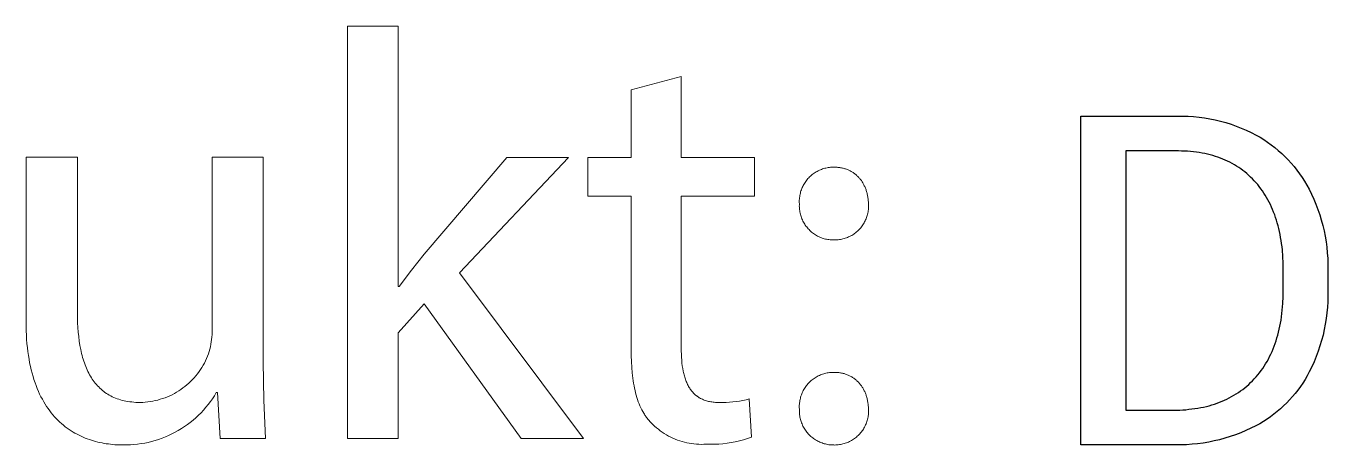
# Model space of a CAD drawing. Header units: millimetres. Extents: x -1480 to 5249, y -840 to 3860.
# Drawn here: x 2902 to 3052.8, y -545 to -496.4 of the extents above; entities that cross this region are included whole.
import ezdxf

# ---------------------------------------------------------------- set-up
doc = ezdxf.new("R2010")
doc.units = ezdxf.units.MM
doc.header["$MEASUREMENT"] = 0
doc.layers.add('Domyslna', color=7, linetype='Continuous', true_color=0x000000)
doc.layers.add('Domyślny', color=7, linetype='Continuous', true_color=0x000000)

msp = doc.modelspace()

# ---------------------------------------------------------------- linework, layer by layer
at = {"layer": 'Domyslna'}
for p, q in [((3024.19, -544.96), (3024.19, -506.82)), ((3024.19, -506.82), (3035.37, -506.82)), ((3035.37, -506.82), (3036, -506.82)), ((3036, -506.82), (3036.63, -506.84)), ((3036.63, -506.84), (3037.27, -506.88)), ((3037.27, -506.88), (3037.9, -506.94)), ((3037.9, -506.94), (3038.52, -507.03)), ((3038.52, -507.03), (3039.15, -507.13)), ((3039.15, -507.13), (3039.77, -507.26)), ((3039.77, -507.26), (3040.39, -507.41)), ((3040.39, -507.41), (3041, -507.58)), ((3041, -507.58), (3041.6, -507.77)), ((3041.6, -507.77), (3042.2, -507.98)), ((3042.2, -507.98), (3042.79, -508.21)), ((3042.79, -508.21), (3043.37, -508.46)), ((3043.37, -508.46), (3043.94, -508.73)), ((3043.94, -508.73), (3044.51, -509.02)), ((3044.51, -509.02), (3044.96, -509.28)), ((3044.96, -509.28), (3045.41, -509.55)), ((3045.41, -509.55), (3045.84, -509.84)), ((3045.84, -509.84), (3046.27, -510.15)), ((3029.41, -510.86), (3029.41, -540.92)), ((3035.5, -510.86), (3029.41, -510.86)), ((3035.86, -510.87), (3035.5, -510.86)), ((3036.22, -510.88), (3035.86, -510.87)), ((3036.57, -510.9), (3036.22, -510.88)), ((3036.92, -510.93), (3036.57, -510.9)), ((3037.26, -510.96), (3036.92, -510.93)), ((3037.59, -511.01), (3037.26, -510.96)), ((3037.92, -511.05), (3037.59, -511.01)), ((3038.25, -511.11), (3037.92, -511.05)), ((3038.57, -511.17), (3038.25, -511.11)), ((3038.88, -511.24), (3038.57, -511.17)), ((3039.19, -511.32), (3038.88, -511.24)), ((3039.49, -511.4), (3039.19, -511.32)), ((3039.79, -511.49), (3039.49, -511.4)), ((3040.09, -511.59), (3039.79, -511.49)), ((3046.27, -510.15), (3046.68, -510.47)), ((3046.68, -510.47), (3047.08, -510.8)), ((3047.08, -510.8), (3047.47, -511.15)), ((3047.47, -511.15), (3047.85, -511.51)), ((3040.38, -511.69), (3040.09, -511.59)), ((3040.66, -511.81), (3040.38, -511.69)), ((3040.94, -511.92), (3040.66, -511.81)), ((3041.21, -512.05), (3040.94, -511.92)), ((3041.48, -512.18), (3041.21, -512.05)), ((3041.74, -512.32), (3041.48, -512.18)), ((3042, -512.47), (3041.74, -512.32)), ((3042.25, -512.62), (3042, -512.47)), ((3042.5, -512.78), (3042.25, -512.62)), ((3042.74, -512.95), (3042.5, -512.78)), ((3042.98, -513.12), (3042.74, -512.95)), ((3047.85, -511.51), (3048.22, -511.88)), ((3048.22, -511.88), (3048.57, -512.27)), ((3048.57, -512.27), (3048.91, -512.67)), ((3048.91, -512.67), (3049.24, -513.08)), ((3043.21, -513.3), (3042.98, -513.12)), ((3043.44, -513.49), (3043.21, -513.3)), ((3043.66, -513.69), (3043.44, -513.49)), ((3043.87, -513.89), (3043.66, -513.69)), ((3044.09, -514.1), (3043.87, -513.89)), ((3044.29, -514.31), (3044.09, -514.1)), ((3044.49, -514.54), (3044.29, -514.31)), ((3049.24, -513.08), (3049.55, -513.5)), ((3049.55, -513.5), (3049.84, -513.93)), ((3049.84, -513.93), (3050.12, -514.37)), ((3050.12, -514.37), (3050.39, -514.82)), ((3044.69, -514.76), (3044.49, -514.54)), ((3044.88, -515), (3044.69, -514.76)), ((3045.06, -515.24), (3044.88, -515)), ((3045.23, -515.49), (3045.06, -515.24)), ((3045.4, -515.74), (3045.23, -515.49)), ((3045.57, -516), (3045.4, -515.74)), ((3045.73, -516.26), (3045.57, -516)), ((3050.39, -514.82), (3050.64, -515.28)), ((3050.64, -515.28), (3050.93, -515.86)), ((3050.93, -515.86), (3051.19, -516.45)), ((3045.88, -516.53), (3045.73, -516.26)), ((3046.02, -516.8), (3045.88, -516.53)), ((3046.16, -517.08), (3046.02, -516.8)), ((3046.3, -517.37), (3046.16, -517.08)), ((3046.42, -517.66), (3046.3, -517.37)), ((3051.19, -516.45), (3051.44, -517.04)), ((3051.44, -517.04), (3051.67, -517.65)), ((3046.54, -517.96), (3046.42, -517.66)), ((3046.66, -518.26), (3046.54, -517.96)), ((3046.77, -518.57), (3046.66, -518.26)), ((3046.87, -518.89), (3046.77, -518.57)), ((3046.96, -519.21), (3046.87, -518.89)), ((3051.67, -517.65), (3051.88, -518.26)), ((3051.88, -518.26), (3052.06, -518.87)), ((3052.06, -518.87), (3052.23, -519.5)), ((3047.05, -519.53), (3046.96, -519.21)), ((3047.14, -519.86), (3047.05, -519.53)), ((3047.22, -520.2), (3047.14, -519.86)), ((3047.29, -520.54), (3047.22, -520.2)), ((3047.35, -520.89), (3047.29, -520.54)), ((3052.23, -519.5), (3052.38, -520.13)), ((3052.38, -520.13), (3052.51, -520.76)), ((3047.41, -521.25), (3047.35, -520.89)), ((3047.46, -521.61), (3047.41, -521.25)), ((3047.51, -521.97), (3047.46, -521.61)), ((3047.55, -522.34), (3047.51, -521.97)), ((3052.51, -520.76), (3052.61, -521.39)), ((3052.61, -521.39), (3052.7, -522.03)), ((3052.7, -522.03), (3052.76, -522.68)), ((3047.61, -523.1), (3047.55, -522.34)), ((3047.65, -523.89), (3047.61, -523.1)), ((3052.76, -522.68), (3052.81, -523.32)), ((3052.81, -523.32), (3052.83, -523.96)), ((3047.66, -524.69), (3047.65, -523.89)), ((3047.66, -526.93), (3047.66, -524.69)), ((3052.83, -523.96), (3052.83, -524.61)), ((3052.83, -524.61), (3052.83, -527.04)), ((3047.61, -528.56), (3047.65, -527.76)), ((3047.65, -527.76), (3047.66, -526.93)), ((3052.83, -527.7), (3052.82, -528.35)), ((3052.83, -527.04), (3052.83, -527.7)), ((3047.5, -529.73), (3047.54, -529.34)), ((3047.54, -529.34), (3047.58, -528.96)), ((3047.58, -528.96), (3047.61, -528.56)), ((3052.78, -529), (3052.72, -529.65)), ((3052.82, -528.35), (3052.78, -529)), ((3047.26, -531.19), (3047.33, -530.83)), ((3047.33, -530.83), (3047.4, -530.47)), ((3047.4, -530.47), (3047.45, -530.1)), ((3047.45, -530.1), (3047.5, -529.73)), ((3052.53, -530.95), (3052.41, -531.59)), ((3052.64, -530.3), (3052.53, -530.95)), ((3052.72, -529.65), (3052.64, -530.3)), ((3046.82, -532.88), (3046.92, -532.55)), ((3046.92, -532.55), (3047.02, -532.22)), ((3047.02, -532.22), (3047.11, -531.88)), ((3047.11, -531.88), (3047.19, -531.54)), ((3047.19, -531.54), (3047.26, -531.19)), ((3052.26, -532.22), (3052.1, -532.86)), ((3052.41, -531.59), (3052.26, -532.22)), ((3046.21, -534.42), (3046.35, -534.13)), ((3046.35, -534.13), (3046.48, -533.82)), ((3046.48, -533.82), (3046.6, -533.52)), ((3046.6, -533.52), (3046.71, -533.2)), ((3046.71, -533.2), (3046.82, -532.88)), ((3051.7, -534.1), (3051.47, -534.71)), ((3051.91, -533.48), (3051.7, -534.1)), ((3052.1, -532.86), (3051.91, -533.48)), ((3045.44, -535.82), (3045.61, -535.55)), ((3045.61, -535.55), (3045.77, -535.28)), ((3045.77, -535.28), (3045.93, -535)), ((3045.93, -535), (3046.07, -534.71)), ((3046.07, -534.71), (3046.21, -534.42)), ((3051.22, -535.32), (3050.96, -535.91)), ((3051.47, -534.71), (3051.22, -535.32)), ((3044.3, -537.29), (3044.51, -537.06)), ((3044.51, -537.06), (3044.71, -536.82)), ((3044.71, -536.82), (3044.9, -536.58)), ((3044.9, -536.58), (3045.09, -536.33)), ((3045.09, -536.33), (3045.27, -536.08)), ((3045.27, -536.08), (3045.44, -535.82)), ((3050.43, -536.94), (3050.18, -537.36)), ((3050.67, -536.5), (3050.43, -536.94)), ((3050.96, -535.91), (3050.67, -536.5)), ((3042.7, -538.7), (3042.95, -538.52)), ((3042.95, -538.52), (3043.19, -538.33)), ((3043.19, -538.33), (3043.42, -538.14)), ((3043.42, -538.14), (3043.65, -537.94)), ((3043.65, -537.94), (3043.87, -537.73)), ((3043.87, -537.73), (3044.09, -537.51)), ((3044.09, -537.51), (3044.3, -537.29)), ((3049.35, -538.59), (3049.04, -538.98)), ((3049.64, -538.19), (3049.35, -538.59)), ((3049.92, -537.78), (3049.64, -538.19)), ((3050.18, -537.36), (3049.92, -537.78)), ((3039.67, -540.23), (3039.98, -540.12)), ((3039.98, -540.12), (3040.27, -540.01)), ((3040.27, -540.01), (3040.56, -539.9)), ((3040.56, -539.9), (3040.85, -539.77)), ((3040.85, -539.77), (3041.13, -539.64)), ((3041.13, -539.64), (3041.4, -539.5)), ((3041.4, -539.5), (3041.67, -539.36)), ((3041.67, -539.36), (3041.94, -539.2)), ((3041.94, -539.2), (3042.2, -539.04)), ((3042.2, -539.04), (3042.45, -538.88)), ((3042.45, -538.88), (3042.7, -538.7)), ((3048.05, -540.08), (3047.7, -540.43)), ((3048.39, -539.73), (3048.05, -540.08)), ((3048.72, -539.36), (3048.39, -539.73)), ((3049.04, -538.98), (3048.72, -539.36)), ((3029.41, -540.92), (3034.9, -540.92)), ((3034.9, -540.92), (3035.28, -540.92)), ((3035.28, -540.92), (3035.65, -540.91)), ((3035.65, -540.91), (3036.01, -540.89)), ((3036.01, -540.89), (3036.37, -540.87)), ((3036.37, -540.87), (3036.72, -540.83)), ((3036.72, -540.83), (3037.07, -540.79)), ((3037.07, -540.79), (3037.42, -540.75)), ((3037.42, -540.75), (3037.75, -540.7)), ((3037.75, -540.7), (3038.09, -540.63)), ((3038.09, -540.63), (3038.41, -540.57)), ((3038.41, -540.57), (3038.74, -540.49)), ((3038.74, -540.49), (3039.05, -540.41)), ((3039.05, -540.41), (3039.37, -540.32)), ((3039.37, -540.32), (3039.67, -540.23)), ((3046.57, -541.39), (3046.17, -541.69)), ((3046.96, -541.09), (3046.57, -541.39)), ((3047.33, -540.76), (3046.96, -541.09)), ((3047.7, -540.43), (3047.33, -540.76)), ((3043.91, -543.03), (3043.33, -543.3)), ((3044.49, -542.74), (3043.91, -543.03)), ((3044.93, -542.5), (3044.49, -542.74)), ((3045.35, -542.24), (3044.93, -542.5)), ((3045.77, -541.97), (3045.35, -542.24)), ((3046.17, -541.69), (3045.77, -541.97)), ((3039.01, -544.63), (3038.37, -544.74)), ((3039.64, -544.5), (3039.01, -544.63)), ((3040.27, -544.35), (3039.64, -544.5)), ((3040.9, -544.18), (3040.27, -544.35)), ((3041.51, -543.99), (3040.9, -544.18)), ((3042.13, -543.78), (3041.51, -543.99)), ((3042.73, -543.55), (3042.13, -543.78)), ((3043.33, -543.3), (3042.73, -543.55)), ((3035.15, -544.96), (3024.19, -544.96)), ((3035.79, -544.96), (3035.15, -544.96)), ((3036.44, -544.94), (3035.79, -544.96)), ((3037.09, -544.89), (3036.44, -544.94)), ((3037.73, -544.83), (3037.09, -544.89)), ((3038.37, -544.74), (3037.73, -544.83))]:
    msp.add_line(p, q, dxfattribs=at)
at = {"layer": 'Domyślny', "color": 18, "lineweight": 15, "true_color": 0x000000}
for p, q in [((2939.2, -544.21), (2939.2, -496.37)), ((2939.2, -496.37), (2945.07, -496.37)), ((2945.07, -496.37), (2945.07, -526.57)), ((2972.08, -503.79), (2977.89, -502.24)), ((2977.89, -502.24), (2977.89, -511.61)), ((2972.08, -511.61), (2972.08, -503.79)), ((2901.95, -530.69), (2901.95, -511.6)), ((2901.95, -511.6), (2907.91, -511.6)), ((2907.91, -511.6), (2907.91, -529.66)), ((2923.53, -531.61), (2923.53, -511.6)), ((2923.53, -511.6), (2929.44, -511.6)), ((2929.44, -511.6), (2929.44, -535.33)), ((2948.09, -522.85), (2957.66, -511.61)), ((2964.81, -511.61), (2952.19, -525.01)), ((2957.66, -511.61), (2964.81, -511.61)), ((2967.04, -516.11), (2967.04, -511.61)), ((2967.04, -511.61), (2972.08, -511.61)), ((2977.89, -511.61), (2986.38, -511.61)), ((2986.38, -511.61), (2986.38, -516.11)), ((2994.01, -513.05), (2994.14, -513)), ((2994.14, -513), (2994.27, -512.95)), ((2994.27, -512.95), (2994.4, -512.91)), ((2994.4, -512.91), (2994.53, -512.87)), ((2994.53, -512.87), (2994.66, -512.84)), ((2994.66, -512.84), (2994.8, -512.81)), ((2994.8, -512.81), (2994.93, -512.79)), ((2994.93, -512.79), (2995.07, -512.77)), ((2995.07, -512.77), (2995.2, -512.76)), ((2995.2, -512.76), (2995.34, -512.75)), ((2995.34, -512.75), (2995.48, -512.74)), ((2995.48, -512.74), (2995.61, -512.75)), ((2995.61, -512.75), (2995.72, -512.75)), ((2995.72, -512.75), (2995.83, -512.75)), ((2995.83, -512.75), (2995.94, -512.76)), ((2995.94, -512.76), (2996.05, -512.77)), ((2996.05, -512.77), (2996.15, -512.78)), ((2996.15, -512.78), (2996.25, -512.79)), ((2996.25, -512.79), (2996.36, -512.81)), ((2996.36, -512.81), (2996.46, -512.83)), ((2996.46, -512.83), (2996.56, -512.85)), ((2996.56, -512.85), (2996.66, -512.87)), ((2996.66, -512.87), (2996.75, -512.9)), ((2996.75, -512.9), (2996.85, -512.92)), ((2996.85, -512.92), (2996.94, -512.95)), ((2996.94, -512.95), (2997.04, -512.99)), ((2997.04, -512.99), (2997.13, -513.02)), ((2992.16, -514.62), (2992.24, -514.51)), ((2992.24, -514.51), (2992.32, -514.4)), ((2992.32, -514.4), (2992.4, -514.29)), ((2992.4, -514.29), (2992.48, -514.18)), ((2992.48, -514.18), (2992.57, -514.07)), ((2992.57, -514.07), (2992.67, -513.97)), ((2992.67, -513.97), (2992.76, -513.88)), ((2992.76, -513.88), (2992.86, -513.78)), ((2992.86, -513.78), (2992.96, -513.69)), ((2992.96, -513.69), (2993.07, -513.6)), ((2993.07, -513.6), (2993.18, -513.52)), ((2993.18, -513.52), (2993.29, -513.44)), ((2993.29, -513.44), (2993.4, -513.37)), ((2993.4, -513.37), (2993.52, -513.29)), ((2993.52, -513.29), (2993.64, -513.23)), ((2993.64, -513.23), (2993.76, -513.16)), ((2993.76, -513.16), (2993.89, -513.1)), ((2993.89, -513.1), (2994.01, -513.05)), ((2997.13, -513.02), (2997.22, -513.06)), ((2997.22, -513.06), (2997.31, -513.1)), ((2997.31, -513.1), (2997.39, -513.14)), ((2997.39, -513.14), (2997.48, -513.18)), ((2997.48, -513.18), (2997.56, -513.23)), ((2997.56, -513.23), (2997.65, -513.27)), ((2997.65, -513.27), (2997.73, -513.32)), ((2997.73, -513.32), (2997.81, -513.38)), ((2997.81, -513.38), (2997.89, -513.43)), ((2997.89, -513.43), (2997.96, -513.49)), ((2997.96, -513.49), (2998.04, -513.54)), ((2998.04, -513.54), (2998.11, -513.6)), ((2998.11, -513.6), (2998.18, -513.66)), ((2998.18, -513.66), (2998.25, -513.73)), ((2998.25, -513.73), (2998.32, -513.79)), ((2998.32, -513.79), (2998.39, -513.86)), ((2998.39, -513.86), (2998.45, -513.93)), ((2998.45, -513.93), (2998.52, -514)), ((2998.52, -514), (2998.58, -514.07)), ((2998.58, -514.07), (2998.64, -514.15)), ((2998.64, -514.15), (2998.7, -514.22)), ((2998.7, -514.22), (2998.76, -514.3)), ((2998.76, -514.3), (2998.81, -514.38)), ((2998.81, -514.38), (2998.86, -514.46)), ((2998.86, -514.46), (2998.92, -514.55)), ((2991.63, -516.02), (2991.66, -515.89)), ((2991.66, -515.89), (2991.69, -515.76)), ((2991.69, -515.76), (2991.72, -515.62)), ((2991.72, -515.62), (2991.76, -515.49)), ((2991.76, -515.49), (2991.81, -515.36)), ((2991.81, -515.36), (2991.86, -515.23)), ((2991.86, -515.23), (2991.91, -515.11)), ((2991.91, -515.11), (2991.97, -514.98)), ((2991.97, -514.98), (2992.03, -514.86)), ((2992.03, -514.86), (2992.09, -514.74)), ((2992.09, -514.74), (2992.16, -514.62)), ((2998.92, -514.55), (2998.97, -514.63)), ((2998.97, -514.63), (2999.01, -514.72)), ((2999.01, -514.72), (2999.06, -514.81)), ((2999.06, -514.81), (2999.1, -514.9)), ((2999.1, -514.9), (2999.15, -514.99)), ((2999.15, -514.99), (2999.19, -515.08)), ((2999.19, -515.08), (2999.23, -515.17)), ((2999.23, -515.17), (2999.26, -515.27)), ((2999.26, -515.27), (2999.3, -515.37)), ((2999.3, -515.37), (2999.33, -515.46)), ((2999.33, -515.46), (2999.36, -515.56)), ((2999.36, -515.56), (2999.39, -515.67)), ((2999.39, -515.67), (2999.42, -515.77)), ((2999.42, -515.77), (2999.44, -515.87)), ((2999.44, -515.87), (2999.47, -515.98)), ((2999.47, -515.98), (2999.49, -516.08)), ((2972.08, -516.11), (2967.04, -516.11)), ((2972.08, -533.9), (2972.08, -516.11)), ((2986.38, -516.11), (2977.89, -516.11)), ((2977.89, -516.11), (2977.89, -533.7)), ((2991.57, -516.57), (2991.58, -516.43)), ((2991.57, -516.71), (2991.57, -516.57)), ((2991.57, -516.84), (2991.57, -516.71)), ((2991.58, -516.98), (2991.57, -516.84)), ((2991.57, -517.26), (2991.58, -517.12)), ((2991.58, -517.39), (2991.57, -517.26)), ((2991.58, -516.43), (2991.59, -516.3)), ((2991.58, -517.12), (2991.58, -516.98)), ((2991.59, -517.53), (2991.58, -517.39)), ((2991.59, -516.3), (2991.61, -516.16)), ((2991.6, -517.67), (2991.59, -517.53)), ((2991.61, -516.16), (2991.63, -516.02)), ((2999.49, -516.08), (2999.51, -516.19)), ((2999.51, -516.19), (2999.52, -516.3)), ((2999.52, -516.3), (2999.54, -516.41)), ((2999.54, -516.41), (2999.55, -516.52)), ((2999.55, -516.52), (2999.56, -516.64)), ((2999.56, -516.64), (2999.57, -516.75)), ((2999.57, -516.75), (2999.58, -516.86)), ((2999.58, -517.53), (2999.57, -517.66)), ((2999.58, -516.86), (2999.58, -516.98)), ((2999.58, -516.98), (2999.59, -517.12)), ((2999.59, -517.39), (2999.58, -517.53)), ((2999.59, -517.12), (2999.59, -517.25)), ((2999.59, -517.25), (2999.59, -517.39)), ((2991.62, -517.81), (2991.6, -517.67)), ((2991.64, -517.94), (2991.62, -517.81)), ((2991.67, -518.08), (2991.64, -517.94)), ((2991.7, -518.21), (2991.67, -518.08)), ((2991.73, -518.34), (2991.7, -518.21)), ((2991.78, -518.48), (2991.73, -518.34)), ((2991.82, -518.61), (2991.78, -518.48)), ((2991.87, -518.73), (2991.82, -518.61)), ((2991.93, -518.86), (2991.87, -518.73)), ((2991.99, -518.99), (2991.93, -518.86)), ((2992.05, -519.11), (2991.99, -518.99)), ((2999.2, -518.97), (2999.13, -519.09)), ((2999.25, -518.85), (2999.2, -518.97)), ((2999.31, -518.72), (2999.25, -518.85)), ((2999.35, -518.59), (2999.31, -518.72)), ((2999.4, -518.46), (2999.35, -518.59)), ((2999.44, -518.33), (2999.4, -518.46)), ((2999.47, -518.2), (2999.44, -518.33)), ((2999.5, -518.07), (2999.47, -518.2)), ((2999.53, -517.93), (2999.5, -518.07)), ((2999.55, -517.8), (2999.53, -517.93)), ((2999.57, -517.66), (2999.55, -517.8)), ((2992.12, -519.23), (2992.05, -519.11)), ((2992.19, -519.35), (2992.12, -519.23)), ((2992.26, -519.46), (2992.19, -519.35)), ((2992.34, -519.57), (2992.26, -519.46)), ((2992.43, -519.68), (2992.34, -519.57)), ((2992.51, -519.79), (2992.43, -519.68)), ((2992.61, -519.89), (2992.51, -519.79)), ((2992.7, -519.99), (2992.61, -519.89)), ((2992.8, -520.09), (2992.7, -519.99)), ((2992.9, -520.19), (2992.8, -520.09)), ((2993, -520.28), (2992.9, -520.19)), ((2993.11, -520.36), (2993, -520.28)), ((2993.22, -520.44), (2993.11, -520.36)), ((2993.34, -520.52), (2993.22, -520.44)), ((2993.45, -520.6), (2993.34, -520.52)), ((2997.87, -520.51), (2997.76, -520.58)), ((2997.98, -520.43), (2997.87, -520.51)), ((2998.09, -520.35), (2997.98, -520.43)), ((2998.2, -520.26), (2998.09, -520.35)), ((2998.3, -520.17), (2998.2, -520.26)), ((2998.4, -520.07), (2998.3, -520.17)), ((2998.5, -519.98), (2998.4, -520.07)), ((2998.59, -519.88), (2998.5, -519.98)), ((2998.68, -519.77), (2998.59, -519.88)), ((2998.76, -519.67), (2998.68, -519.77)), ((2998.85, -519.56), (2998.76, -519.67)), ((2998.92, -519.45), (2998.85, -519.56)), ((2999, -519.33), (2998.92, -519.45)), ((2999.07, -519.21), (2999, -519.33)), ((2999.13, -519.09), (2999.07, -519.21)), ((2993.57, -520.67), (2993.45, -520.6)), ((2993.69, -520.73), (2993.57, -520.67)), ((2993.81, -520.8), (2993.69, -520.73)), ((2993.94, -520.85), (2993.81, -520.8)), ((2994.07, -520.91), (2993.94, -520.85)), ((2994.2, -520.96), (2994.07, -520.91)), ((2994.33, -521), (2994.2, -520.96)), ((2994.46, -521.04), (2994.33, -521)), ((2994.59, -521.08), (2994.46, -521.04)), ((2994.73, -521.11), (2994.59, -521.08)), ((2994.86, -521.13), (2994.73, -521.11)), ((2995, -521.15), (2994.86, -521.13)), ((2995.13, -521.17), (2995, -521.15)), ((2995.27, -521.18), (2995.13, -521.17)), ((2995.41, -521.19), (2995.27, -521.18)), ((2995.55, -521.19), (2995.41, -521.19)), ((2995.68, -521.19), (2995.55, -521.19)), ((2995.82, -521.19), (2995.68, -521.19)), ((2995.96, -521.18), (2995.82, -521.19)), ((2996.09, -521.17), (2995.96, -521.18)), ((2996.23, -521.15), (2996.09, -521.17)), ((2996.36, -521.13), (2996.23, -521.15)), ((2996.5, -521.1), (2996.36, -521.13)), ((2996.63, -521.07), (2996.5, -521.1)), ((2996.76, -521.03), (2996.63, -521.07)), ((2996.89, -520.99), (2996.76, -521.03)), ((2997.02, -520.95), (2996.89, -520.99)), ((2997.15, -520.9), (2997.02, -520.95)), ((2997.28, -520.84), (2997.15, -520.9)), ((2997.4, -520.78), (2997.28, -520.84)), ((2997.52, -520.72), (2997.4, -520.78)), ((2997.64, -520.65), (2997.52, -520.72)), ((2997.76, -520.58), (2997.64, -520.65)), ((2946.62, -524.69), (2948.09, -522.85)), ((2945.2, -526.57), (2946.62, -524.69)), ((2952.19, -525.01), (2966.55, -544.21)), ((2945.07, -526.57), (2945.2, -526.57)), ((2948.09, -528.59), (2945.07, -531.95)), ((2959.34, -544.21), (2948.09, -528.59)), ((2901.97, -531.73), (2901.95, -530.69)), ((2907.91, -529.66), (2907.92, -530.23)), ((2907.92, -530.23), (2907.93, -530.79)), ((2907.93, -530.79), (2907.96, -531.34)), ((2901.99, -532.24), (2901.97, -531.73)), ((2902.02, -532.73), (2901.99, -532.24)), ((2907.96, -531.34), (2908, -531.88)), ((2908, -531.88), (2908.06, -532.4)), ((2908.06, -532.4), (2908.12, -532.91)), ((2923.46, -532.73), (2923.49, -532.45)), ((2923.49, -532.45), (2923.51, -532.17)), ((2923.51, -532.17), (2923.52, -531.89)), ((2923.52, -531.89), (2923.53, -531.61)), ((2945.07, -531.95), (2945.07, -544.21)), ((2902.06, -533.21), (2902.02, -532.73)), ((2902.11, -533.68), (2902.06, -533.21)), ((2902.16, -534.14), (2902.11, -533.68)), ((2908.12, -532.91), (2908.2, -533.41)), ((2908.2, -533.41), (2908.29, -533.89)), ((2908.29, -533.89), (2908.39, -534.35)), ((2923.08, -534.39), (2923.17, -534.12)), ((2923.17, -534.12), (2923.24, -533.84)), ((2923.24, -533.84), (2923.31, -533.57)), ((2923.31, -533.57), (2923.37, -533.29)), ((2923.37, -533.29), (2923.42, -533.01)), ((2923.42, -533.01), (2923.46, -532.73)), ((2972.09, -534.61), (2972.08, -533.9)), ((2977.89, -533.7), (2977.89, -534.07)), ((2977.89, -534.07), (2977.9, -534.44)), ((2902.22, -534.58), (2902.16, -534.14)), ((2902.3, -535.02), (2902.22, -534.58)), ((2902.37, -535.44), (2902.3, -535.02)), ((2902.46, -535.85), (2902.37, -535.44)), ((2908.39, -534.35), (2908.45, -534.58)), ((2908.45, -534.58), (2908.51, -534.8)), ((2908.51, -534.8), (2908.58, -535.02)), ((2908.58, -535.02), (2908.64, -535.24)), ((2908.64, -535.24), (2908.72, -535.45)), ((2908.72, -535.45), (2908.79, -535.66)), ((2922.48, -535.72), (2922.62, -535.46)), ((2922.62, -535.46), (2922.75, -535.19)), ((2922.75, -535.19), (2922.88, -534.93)), ((2922.88, -534.93), (2922.99, -534.65)), ((2922.99, -534.65), (2923.08, -534.39)), ((2929.44, -535.33), (2929.5, -539.76)), ((2972.11, -535.3), (2972.09, -534.61)), ((2972.15, -535.96), (2972.11, -535.3)), ((2977.9, -534.44), (2977.92, -534.79)), ((2977.92, -534.79), (2977.94, -535.13)), ((2977.94, -535.13), (2977.97, -535.46)), ((2977.97, -535.46), (2978.01, -535.78)), ((2902.55, -536.25), (2902.46, -535.85)), ((2902.65, -536.64), (2902.55, -536.25)), ((2902.76, -537.01), (2902.65, -536.64)), ((2902.87, -537.38), (2902.76, -537.01)), ((2908.79, -535.66), (2908.87, -535.86)), ((2908.87, -535.86), (2908.95, -536.06)), ((2908.95, -536.06), (2909.04, -536.25)), ((2909.04, -536.25), (2909.13, -536.44)), ((2909.13, -536.44), (2909.22, -536.63)), ((2909.22, -536.63), (2909.32, -536.81)), ((2909.32, -536.81), (2909.42, -536.99)), ((2909.42, -536.99), (2909.52, -537.16)), ((2921.44, -537.16), (2921.63, -536.93)), ((2921.63, -536.93), (2921.82, -536.7)), ((2921.82, -536.7), (2922, -536.46)), ((2922, -536.46), (2922.16, -536.22)), ((2922.16, -536.22), (2922.32, -535.97)), ((2922.32, -535.97), (2922.48, -535.72)), ((2972.2, -536.6), (2972.15, -535.96)), ((2972.27, -537.22), (2972.2, -536.6)), ((2978.01, -535.78), (2978.06, -536.09)), ((2978.06, -536.09), (2978.11, -536.39)), ((2978.11, -536.39), (2978.15, -536.54)), ((2978.15, -536.54), (2978.18, -536.68)), ((2978.18, -536.68), (2978.21, -536.82)), ((2978.21, -536.82), (2978.25, -536.96)), ((2978.25, -536.96), (2978.29, -537.09)), ((2978.29, -537.09), (2978.33, -537.22)), ((2993.4, -537.16), (2993.52, -537.09)), ((2993.52, -537.09), (2993.64, -537.02)), ((2993.64, -537.02), (2993.76, -536.96)), ((2993.76, -536.96), (2993.89, -536.9)), ((2993.89, -536.9), (2994.01, -536.84)), ((2994.01, -536.84), (2994.14, -536.79)), ((2994.14, -536.79), (2994.27, -536.75)), ((2994.27, -536.75), (2994.4, -536.71)), ((2994.4, -536.71), (2994.53, -536.67)), ((2994.53, -536.67), (2994.66, -536.64)), ((2994.66, -536.64), (2994.8, -536.61)), ((2994.8, -536.61), (2994.93, -536.59)), ((2994.93, -536.59), (2995.07, -536.57)), ((2995.07, -536.57), (2995.2, -536.55)), ((2995.2, -536.55), (2995.34, -536.54)), ((2995.34, -536.54), (2995.48, -536.54)), ((2995.48, -536.54), (2995.61, -536.54)), ((2995.61, -536.54), (2995.72, -536.54)), ((2995.72, -536.54), (2995.83, -536.54)), ((2995.83, -536.54), (2995.94, -536.55)), ((2995.94, -536.55), (2996.05, -536.56)), ((2996.05, -536.56), (2996.15, -536.57)), ((2996.15, -536.57), (2996.25, -536.59)), ((2996.25, -536.59), (2996.36, -536.6)), ((2996.36, -536.6), (2996.46, -536.62)), ((2996.46, -536.62), (2996.56, -536.64)), ((2996.56, -536.64), (2996.66, -536.66)), ((2996.66, -536.66), (2996.75, -536.69)), ((2996.75, -536.69), (2996.85, -536.72)), ((2996.85, -536.72), (2996.94, -536.75)), ((2996.94, -536.75), (2997.04, -536.78)), ((2997.04, -536.78), (2997.13, -536.81)), ((2997.13, -536.81), (2997.22, -536.85)), ((2997.22, -536.85), (2997.31, -536.89)), ((2997.31, -536.89), (2997.39, -536.93)), ((2997.39, -536.93), (2997.48, -536.98)), ((2997.48, -536.98), (2997.56, -537.02)), ((2997.56, -537.02), (2997.65, -537.07)), ((2997.65, -537.07), (2997.73, -537.12)), ((2997.73, -537.12), (2997.81, -537.17)), ((2902.99, -537.74), (2902.87, -537.38)), ((2903.12, -538.08), (2902.99, -537.74)), ((2903.25, -538.42), (2903.12, -538.08)), ((2903.39, -538.75), (2903.25, -538.42)), ((2909.52, -537.16), (2909.63, -537.33)), ((2909.63, -537.33), (2909.75, -537.49)), ((2909.75, -537.49), (2909.86, -537.65)), ((2909.86, -537.65), (2909.98, -537.81)), ((2909.98, -537.81), (2910.11, -537.96)), ((2910.11, -537.96), (2910.24, -538.1)), ((2910.24, -538.1), (2910.37, -538.24)), ((2910.37, -538.24), (2910.51, -538.38)), ((2910.51, -538.38), (2910.65, -538.51)), ((2910.65, -538.51), (2910.8, -538.63)), ((2910.8, -538.63), (2910.95, -538.75)), ((2919.65, -538.69), (2919.89, -538.52)), ((2919.89, -538.52), (2920.13, -538.35)), ((2920.13, -538.35), (2920.37, -538.17)), ((2920.37, -538.17), (2920.6, -537.99)), ((2920.6, -537.99), (2920.82, -537.79)), ((2920.82, -537.79), (2921.03, -537.59)), ((2921.03, -537.59), (2921.24, -537.38)), ((2921.24, -537.38), (2921.44, -537.16)), ((2972.32, -537.52), (2972.27, -537.22)), ((2972.36, -537.81), (2972.32, -537.52)), ((2972.41, -538.1), (2972.36, -537.81)), ((2972.47, -538.38), (2972.41, -538.1)), ((2972.53, -538.66), (2972.47, -538.38)), ((2978.33, -537.22), (2978.37, -537.35)), ((2978.37, -537.35), (2978.42, -537.48)), ((2978.42, -537.48), (2978.47, -537.6)), ((2978.47, -537.6), (2978.52, -537.72)), ((2978.52, -537.72), (2978.57, -537.84)), ((2978.57, -537.84), (2978.62, -537.95)), ((2978.62, -537.95), (2978.68, -538.07)), ((2978.68, -538.07), (2978.74, -538.18)), ((2978.74, -538.18), (2978.8, -538.28)), ((2978.8, -538.28), (2978.87, -538.38)), ((2978.87, -538.38), (2978.93, -538.48)), ((2978.93, -538.48), (2979, -538.58)), ((2979, -538.58), (2979.07, -538.67)), ((2992.03, -538.66), (2992.09, -538.54)), ((2992.09, -538.54), (2992.16, -538.42)), ((2992.16, -538.42), (2992.24, -538.3)), ((2992.24, -538.3), (2992.32, -538.19)), ((2992.32, -538.19), (2992.4, -538.08)), ((2992.4, -538.08), (2992.48, -537.97)), ((2992.48, -537.97), (2992.57, -537.87)), ((2992.57, -537.87), (2992.67, -537.77)), ((2992.67, -537.77), (2992.76, -537.67)), ((2992.76, -537.67), (2992.86, -537.58)), ((2992.86, -537.58), (2992.96, -537.49)), ((2992.96, -537.49), (2993.07, -537.4)), ((2993.07, -537.4), (2993.18, -537.32)), ((2993.18, -537.32), (2993.29, -537.24)), ((2993.29, -537.24), (2993.4, -537.16)), ((2997.81, -537.17), (2997.89, -537.22)), ((2997.89, -537.22), (2997.96, -537.28)), ((2997.96, -537.28), (2998.04, -537.34)), ((2998.04, -537.34), (2998.11, -537.4)), ((2998.11, -537.4), (2998.18, -537.46)), ((2998.18, -537.46), (2998.25, -537.52)), ((2998.25, -537.52), (2998.32, -537.59)), ((2998.32, -537.59), (2998.39, -537.66)), ((2998.39, -537.66), (2998.45, -537.72)), ((2998.45, -537.72), (2998.52, -537.8)), ((2998.52, -537.8), (2998.58, -537.87)), ((2998.58, -537.87), (2998.64, -537.94)), ((2998.64, -537.94), (2998.7, -538.02)), ((2998.7, -538.02), (2998.76, -538.1)), ((2998.76, -538.1), (2998.81, -538.18)), ((2998.81, -538.18), (2998.86, -538.26)), ((2998.86, -538.26), (2998.92, -538.34)), ((2998.92, -538.34), (2998.97, -538.43)), ((2998.97, -538.43), (2999.01, -538.51)), ((2999.01, -538.51), (2999.06, -538.6)), ((2999.06, -538.6), (2999.1, -538.69)), ((2903.53, -539.06), (2903.39, -538.75)), ((2903.68, -539.37), (2903.53, -539.06)), ((2903.84, -539.66), (2903.68, -539.37)), ((2904, -539.95), (2903.84, -539.66)), ((2904.16, -540.22), (2904, -539.95)), ((2910.95, -538.75), (2911.1, -538.87)), ((2911.1, -538.87), (2911.26, -538.98)), ((2911.26, -538.98), (2911.43, -539.09)), ((2911.43, -539.09), (2911.59, -539.18)), ((2911.59, -539.18), (2911.77, -539.28)), ((2911.77, -539.28), (2911.94, -539.37)), ((2911.94, -539.37), (2912.13, -539.45)), ((2912.13, -539.45), (2912.31, -539.53)), ((2912.31, -539.53), (2912.5, -539.6)), ((2912.5, -539.6), (2912.7, -539.67)), ((2912.7, -539.67), (2912.9, -539.73)), ((2912.9, -539.73), (2913.1, -539.79)), ((2913.1, -539.79), (2913.31, -539.84)), ((2913.31, -539.84), (2913.53, -539.88)), ((2913.53, -539.88), (2913.75, -539.92)), ((2913.75, -539.92), (2913.97, -539.95)), ((2913.97, -539.95), (2914.2, -539.98)), ((2914.2, -539.98), (2914.44, -540)), ((2914.44, -540), (2914.68, -540.02)), ((2914.68, -540.02), (2914.92, -540.03)), ((2914.92, -540.03), (2915.17, -540.03)), ((2915.17, -540.03), (2915.47, -540.02)), ((2915.47, -540.02), (2915.76, -540)), ((2915.76, -540), (2916.06, -539.97)), ((2916.06, -539.97), (2916.35, -539.93)), ((2916.35, -539.93), (2916.64, -539.88)), ((2916.64, -539.88), (2916.93, -539.82)), ((2916.93, -539.82), (2917.22, -539.75)), ((2917.22, -539.75), (2917.5, -539.67)), ((2917.5, -539.67), (2917.78, -539.58)), ((2917.78, -539.58), (2918.06, -539.48)), ((2918.06, -539.48), (2918.34, -539.37)), ((2918.34, -539.37), (2918.61, -539.25)), ((2918.61, -539.25), (2918.88, -539.13)), ((2918.88, -539.13), (2919.14, -538.99)), ((2919.14, -538.99), (2919.39, -538.84)), ((2919.39, -538.84), (2919.65, -538.69)), ((2923.31, -539.94), (2923.05, -540.27)), ((2923.55, -539.6), (2923.31, -539.94)), ((2923.78, -539.25), (2923.55, -539.6)), ((2924, -538.89), (2923.78, -539.25)), ((2924.13, -538.89), (2924, -538.89)), ((2924.45, -544.2), (2924.13, -538.89)), ((2929.5, -539.76), (2929.71, -544.2)), ((2972.6, -538.93), (2972.53, -538.66)), ((2972.67, -539.19), (2972.6, -538.93)), ((2972.74, -539.45), (2972.67, -539.19)), ((2972.83, -539.7), (2972.74, -539.45)), ((2972.91, -539.95), (2972.83, -539.7)), ((2973, -540.19), (2972.91, -539.95)), ((2979.07, -538.67), (2979.15, -538.77)), ((2979.15, -538.77), (2979.22, -538.85)), ((2979.22, -538.85), (2979.3, -538.94)), ((2979.3, -538.94), (2979.38, -539.02)), ((2979.38, -539.02), (2979.47, -539.1)), ((2979.47, -539.1), (2979.51, -539.14)), ((2979.51, -539.14), (2979.55, -539.17)), ((2979.55, -539.17), (2979.6, -539.21)), ((2979.6, -539.21), (2979.64, -539.25)), ((2979.64, -539.25), (2979.69, -539.28)), ((2979.69, -539.28), (2979.73, -539.32)), ((2979.73, -539.32), (2979.78, -539.35)), ((2979.78, -539.35), (2979.83, -539.38)), ((2979.83, -539.38), (2979.87, -539.42)), ((2979.87, -539.42), (2979.92, -539.45)), ((2979.92, -539.45), (2979.97, -539.48)), ((2979.97, -539.48), (2980.02, -539.51)), ((2980.02, -539.51), (2980.12, -539.56)), ((2980.12, -539.56), (2980.23, -539.62)), ((2980.23, -539.62), (2980.34, -539.67)), ((2980.34, -539.67), (2980.45, -539.72)), ((2980.45, -539.72), (2980.56, -539.76)), ((2980.56, -539.76), (2980.68, -539.8)), ((2980.68, -539.8), (2980.8, -539.84)), ((2980.8, -539.84), (2980.92, -539.87)), ((2980.92, -539.87), (2981.04, -539.91)), ((2981.04, -539.91), (2981.17, -539.93)), ((2981.17, -539.93), (2981.3, -539.96)), ((2981.3, -539.96), (2981.43, -539.98)), ((2981.43, -539.98), (2981.57, -540)), ((2981.57, -540), (2981.71, -540.01)), ((2981.71, -540.01), (2981.85, -540.03)), ((2981.85, -540.03), (2982, -540.04)), ((2982, -540.04), (2982.15, -540.04)), ((2982.15, -540.04), (2982.3, -540.04)), ((2982.3, -540.04), (2982.69, -540.04)), ((2982.69, -540.04), (2983.08, -540.03)), ((2983.08, -540.03), (2983.47, -540.01)), ((2983.47, -540.01), (2983.86, -539.98)), ((2983.86, -539.98), (2984.24, -539.93)), ((2984.24, -539.93), (2984.63, -539.87)), ((2984.63, -539.87), (2985.01, -539.8)), ((2985.01, -539.8), (2985.39, -539.71)), ((2985.39, -539.71), (2985.77, -539.62)), ((2985.77, -539.62), (2986.02, -544.07)), ((2991.58, -540.23), (2991.59, -540.09)), ((2991.59, -540.09), (2991.61, -539.95)), ((2991.61, -539.95), (2991.63, -539.82)), ((2991.63, -539.82), (2991.66, -539.68)), ((2991.66, -539.68), (2991.69, -539.55)), ((2991.69, -539.55), (2991.72, -539.42)), ((2991.72, -539.42), (2991.76, -539.29)), ((2991.76, -539.29), (2991.81, -539.16)), ((2991.81, -539.16), (2991.86, -539.03)), ((2991.86, -539.03), (2991.91, -538.9)), ((2991.91, -538.9), (2991.97, -538.78)), ((2991.97, -538.78), (2992.03, -538.66)), ((2999.1, -538.69), (2999.15, -538.78)), ((2999.15, -538.78), (2999.19, -538.87)), ((2999.19, -538.87), (2999.23, -538.97)), ((2999.23, -538.97), (2999.26, -539.06)), ((2999.26, -539.06), (2999.3, -539.16)), ((2999.3, -539.16), (2999.33, -539.26)), ((2999.33, -539.26), (2999.36, -539.36)), ((2999.36, -539.36), (2999.39, -539.46)), ((2999.39, -539.46), (2999.42, -539.56)), ((2999.42, -539.56), (2999.44, -539.67)), ((2999.44, -539.67), (2999.47, -539.77)), ((2999.47, -539.77), (2999.49, -539.88)), ((2999.49, -539.88), (2999.51, -539.99)), ((2999.51, -539.99), (2999.52, -540.1)), ((2999.52, -540.1), (2999.54, -540.21)), ((2904.33, -540.49), (2904.16, -540.22)), ((2904.51, -540.75), (2904.33, -540.49)), ((2904.69, -541), (2904.51, -540.75)), ((2904.88, -541.24), (2904.69, -541)), ((2905.07, -541.47), (2904.88, -541.24)), ((2905.26, -541.69), (2905.07, -541.47)), ((2921.93, -541.51), (2921.62, -541.8)), ((2922.23, -541.22), (2921.93, -541.51)), ((2922.51, -540.91), (2922.23, -541.22)), ((2922.79, -540.59), (2922.51, -540.91)), ((2923.05, -540.27), (2922.79, -540.59)), ((2973.1, -540.42), (2973, -540.19)), ((2973.2, -540.65), (2973.1, -540.42)), ((2973.31, -540.87), (2973.2, -540.65)), ((2973.43, -541.08), (2973.31, -540.87)), ((2973.54, -541.29), (2973.43, -541.08)), ((2973.61, -541.39), (2973.54, -541.29)), ((2973.67, -541.49), (2973.61, -541.39)), ((2973.74, -541.59), (2973.67, -541.49)), ((2973.8, -541.68), (2973.74, -541.59)), ((2991.57, -540.36), (2991.58, -540.23)), ((2991.57, -540.5), (2991.57, -540.36)), ((2991.57, -540.64), (2991.57, -540.5)), ((2991.58, -540.77), (2991.57, -540.64)), ((2991.58, -540.91), (2991.58, -540.77)), ((2991.58, -541.05), (2991.58, -540.91)), ((2991.58, -541.19), (2991.58, -541.05)), ((2991.59, -541.32), (2991.58, -541.19)), ((2991.6, -541.46), (2991.59, -541.32)), ((2991.62, -541.6), (2991.6, -541.46)), ((2991.64, -541.73), (2991.62, -541.6)), ((2999.55, -541.59), (2999.53, -541.72)), ((2999.54, -540.21), (2999.55, -540.32)), ((2999.55, -540.32), (2999.56, -540.43)), ((2999.57, -541.46), (2999.55, -541.59)), ((2999.56, -540.43), (2999.57, -540.54)), ((2999.57, -540.54), (2999.58, -540.66)), ((2999.58, -541.32), (2999.57, -541.46)), ((2999.58, -540.66), (2999.58, -540.77)), ((2999.58, -540.77), (2999.59, -540.91)), ((2999.59, -541.18), (2999.58, -541.32)), ((2999.59, -540.91), (2999.59, -541.05)), ((2999.59, -541.05), (2999.59, -541.18)), ((2905.46, -541.9), (2905.26, -541.69)), ((2905.66, -542.11), (2905.46, -541.9)), ((2905.86, -542.31), (2905.66, -542.11)), ((2906.07, -542.49), (2905.86, -542.31)), ((2906.29, -542.67), (2906.07, -542.49)), ((2906.5, -542.85), (2906.29, -542.67)), ((2906.72, -543.01), (2906.5, -542.85)), ((2906.94, -543.17), (2906.72, -543.01)), ((2907.17, -543.32), (2906.94, -543.17)), ((2919.96, -543.06), (2919.6, -543.28)), ((2920.31, -542.83), (2919.96, -543.06)), ((2920.65, -542.59), (2920.31, -542.83)), ((2920.98, -542.34), (2920.65, -542.59)), ((2921.31, -542.07), (2920.98, -542.34)), ((2921.62, -541.8), (2921.31, -542.07)), ((2973.87, -541.78), (2973.8, -541.68)), ((2973.94, -541.87), (2973.87, -541.78)), ((2974.01, -541.96), (2973.94, -541.87)), ((2974.08, -542.05), (2974.01, -541.96)), ((2974.16, -542.14), (2974.08, -542.05)), ((2974.23, -542.23), (2974.16, -542.14)), ((2974.31, -542.31), (2974.23, -542.23)), ((2974.39, -542.39), (2974.31, -542.31)), ((2974.59, -542.59), (2974.39, -542.39)), ((2974.8, -542.79), (2974.59, -542.59)), ((2975.01, -542.97), (2974.8, -542.79)), ((2975.23, -543.15), (2975.01, -542.97)), ((2975.45, -543.32), (2975.23, -543.15)), ((2991.67, -541.87), (2991.64, -541.73)), ((2991.7, -542), (2991.67, -541.87)), ((2991.74, -542.13), (2991.7, -542)), ((2991.78, -542.26), (2991.74, -542.13)), ((2991.83, -542.39), (2991.78, -542.26)), ((2991.88, -542.52), (2991.83, -542.39)), ((2991.93, -542.65), (2991.88, -542.52)), ((2991.99, -542.77), (2991.93, -542.65)), ((2992.05, -542.89), (2991.99, -542.77)), ((2992.12, -543.01), (2992.05, -542.89)), ((2992.19, -543.13), (2992.12, -543.01)), ((2992.27, -543.25), (2992.19, -543.13)), ((2998.99, -543.12), (2998.92, -543.23)), ((2999.06, -543), (2998.99, -543.12)), ((2999.13, -542.88), (2999.06, -543)), ((2999.19, -542.76), (2999.13, -542.88)), ((2999.25, -542.63), (2999.19, -542.76)), ((2999.3, -542.51), (2999.25, -542.63)), ((2999.35, -542.38), (2999.3, -542.51)), ((2999.39, -542.25), (2999.35, -542.38)), ((2999.43, -542.12), (2999.39, -542.25)), ((2999.47, -541.99), (2999.43, -542.12)), ((2999.5, -541.86), (2999.47, -541.99)), ((2999.53, -541.72), (2999.5, -541.86)), ((2907.4, -543.46), (2907.17, -543.32)), ((2907.62, -543.59), (2907.4, -543.46)), ((2907.86, -543.72), (2907.62, -543.59)), ((2908.09, -543.84), (2907.86, -543.72)), ((2908.33, -543.95), (2908.09, -543.84)), ((2908.56, -544.06), (2908.33, -543.95)), ((2908.8, -544.16), (2908.56, -544.06)), ((2909.04, -544.25), (2908.8, -544.16)), ((2909.29, -544.34), (2909.04, -544.25)), ((2909.53, -544.42), (2909.29, -544.34)), ((2909.77, -544.49), (2909.53, -544.42)), ((2910.02, -544.56), (2909.77, -544.49)), ((2910.26, -544.62), (2910.02, -544.56)), ((2910.51, -544.68), (2910.26, -544.62)), ((2910.76, -544.73), (2910.51, -544.68)), ((2916.11, -544.66), (2915.7, -544.74)), ((2916.51, -544.56), (2916.11, -544.66)), ((2916.92, -544.44), (2916.51, -544.56)), ((2917.32, -544.32), (2916.92, -544.44)), ((2917.71, -544.18), (2917.32, -544.32)), ((2918.1, -544.02), (2917.71, -544.18)), ((2918.48, -543.86), (2918.1, -544.02)), ((2918.86, -543.68), (2918.48, -543.86)), ((2919.23, -543.48), (2918.86, -543.68)), ((2919.6, -543.28), (2919.23, -543.48)), ((2929.71, -544.2), (2924.45, -544.2)), ((2945.07, -544.21), (2939.2, -544.21)), ((2966.55, -544.21), (2959.34, -544.21)), ((2975.69, -543.49), (2975.45, -543.32)), ((2975.92, -543.64), (2975.69, -543.49)), ((2976.16, -543.79), (2975.92, -543.64)), ((2976.41, -543.93), (2976.16, -543.79)), ((2976.66, -544.06), (2976.41, -543.93)), ((2976.92, -544.18), (2976.66, -544.06)), ((2977.18, -544.29), (2976.92, -544.18)), ((2977.44, -544.39), (2977.18, -544.29)), ((2977.71, -544.48), (2977.44, -544.39)), ((2977.98, -544.57), (2977.71, -544.48)), ((2978.25, -544.64), (2977.98, -544.57)), ((2978.53, -544.71), (2978.25, -544.64)), ((2983.67, -544.69), (2983.2, -544.76)), ((2984.15, -544.6), (2983.67, -544.69)), ((2984.62, -544.49), (2984.15, -544.6)), ((2985.09, -544.37), (2984.62, -544.49)), ((2985.56, -544.23), (2985.09, -544.37)), ((2986.02, -544.07), (2985.56, -544.23)), ((2992.35, -543.36), (2992.27, -543.25)), ((2992.43, -543.47), (2992.35, -543.36)), ((2992.52, -543.57), (2992.43, -543.47)), ((2992.61, -543.68), (2992.52, -543.57)), ((2992.71, -543.78), (2992.61, -543.68)), ((2992.8, -543.87), (2992.71, -543.78)), ((2992.91, -543.97), (2992.8, -543.87)), ((2993.01, -544.06), (2992.91, -543.97)), ((2993.12, -544.14), (2993.01, -544.06)), ((2993.23, -544.22), (2993.12, -544.14)), ((2993.34, -544.3), (2993.23, -544.22)), ((2993.46, -544.38), (2993.34, -544.3)), ((2993.58, -544.45), (2993.46, -544.38)), ((2993.7, -544.51), (2993.58, -544.45)), ((2993.82, -544.57), (2993.7, -544.51)), ((2993.94, -544.63), (2993.82, -544.57)), ((2994.07, -544.68), (2993.94, -544.63)), ((2994.2, -544.73), (2994.07, -544.68)), ((2997.15, -544.67), (2997.02, -544.72)), ((2997.27, -544.62), (2997.15, -544.67)), ((2997.39, -544.56), (2997.27, -544.62)), ((2997.52, -544.5), (2997.39, -544.56)), ((2997.63, -544.43), (2997.52, -544.5)), ((2997.75, -544.36), (2997.63, -544.43)), ((2997.86, -544.29), (2997.75, -544.36)), ((2997.98, -544.21), (2997.86, -544.29)), ((2998.08, -544.13), (2997.98, -544.21)), ((2998.19, -544.04), (2998.08, -544.13)), ((2998.29, -543.95), (2998.19, -544.04)), ((2998.39, -543.86), (2998.29, -543.95)), ((2998.49, -543.76), (2998.39, -543.86)), ((2998.58, -543.66), (2998.49, -543.76)), ((2998.67, -543.56), (2998.58, -543.66)), ((2998.76, -543.45), (2998.67, -543.56)), ((2998.84, -543.34), (2998.76, -543.45)), ((2998.92, -543.23), (2998.84, -543.34)), ((2911, -544.78), (2910.76, -544.73)), ((2911.25, -544.82), (2911, -544.78)), ((2911.49, -544.85), (2911.25, -544.82)), ((2911.74, -544.88), (2911.49, -544.85)), ((2911.99, -544.9), (2911.74, -544.88)), ((2912.23, -544.93), (2911.99, -544.9)), ((2912.47, -544.94), (2912.23, -544.93)), ((2912.72, -544.95), (2912.47, -544.94)), ((2912.96, -544.96), (2912.72, -544.95)), ((2913.2, -544.96), (2912.96, -544.96)), ((2913.62, -544.96), (2913.2, -544.96)), ((2914.04, -544.94), (2913.62, -544.96)), ((2914.45, -544.91), (2914.04, -544.94)), ((2914.87, -544.87), (2914.45, -544.91)), ((2915.29, -544.81), (2914.87, -544.87)), ((2915.7, -544.74), (2915.29, -544.81)), ((2978.8, -544.76), (2978.53, -544.71)), ((2979.08, -544.81), (2978.8, -544.76)), ((2979.36, -544.85), (2979.08, -544.81)), ((2979.65, -544.87), (2979.36, -544.85)), ((2979.93, -544.89), (2979.65, -544.87)), ((2980.21, -544.9), (2979.93, -544.89)), ((2980.49, -544.89), (2980.21, -544.9)), ((2980.78, -544.88), (2980.49, -544.89)), ((2981.26, -544.89), (2980.78, -544.88)), ((2981.75, -544.88), (2981.26, -544.89)), ((2982.23, -544.86), (2981.75, -544.88)), ((2982.71, -544.82), (2982.23, -544.86)), ((2983.2, -544.76), (2982.71, -544.82)), ((2994.33, -544.78), (2994.2, -544.73)), ((2994.46, -544.82), (2994.33, -544.78)), ((2994.59, -544.85), (2994.46, -544.82)), ((2994.73, -544.88), (2994.59, -544.85)), ((2994.86, -544.91), (2994.73, -544.88)), ((2995, -544.93), (2994.86, -544.91)), ((2995.14, -544.94), (2995, -544.93)), ((2995.27, -544.96), (2995.14, -544.94)), ((2995.41, -544.96), (2995.27, -544.96)), ((2995.55, -544.96), (2995.41, -544.96)), ((2995.68, -544.97), (2995.55, -544.96)), ((2995.82, -544.96), (2995.68, -544.97)), ((2995.96, -544.95), (2995.82, -544.96)), ((2996.09, -544.94), (2995.96, -544.95)), ((2996.23, -544.92), (2996.09, -544.94)), ((2996.36, -544.9), (2996.23, -544.92)), ((2996.5, -544.87), (2996.36, -544.9)), ((2996.63, -544.84), (2996.5, -544.87)), ((2996.76, -544.81), (2996.63, -544.84)), ((2996.89, -544.77), (2996.76, -544.81)), ((2997.02, -544.72), (2996.89, -544.77))]:
    msp.add_line(p, q, dxfattribs=at)

doc.saveas('drawing.dxf')
